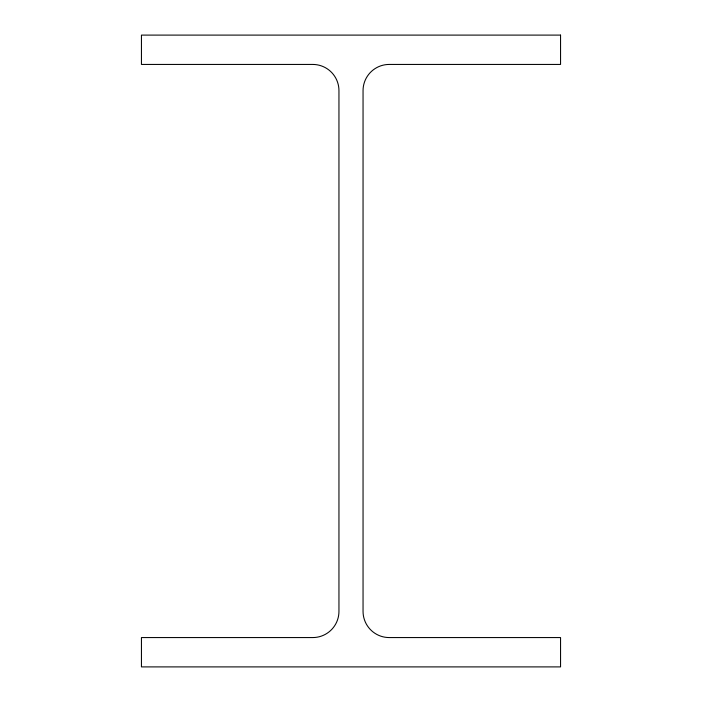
<?xml version="1.0" encoding="UTF-8"?>
<svg xmlns="http://www.w3.org/2000/svg" width="702" height="702" viewBox="0 0 702 702"><rect width="100%" height="100%" fill="white"/><g stroke="black" fill="none" stroke-linecap="round" stroke-linejoin="round"><path stroke-width="1.05" d="M560.556 35.1L141.444 35.1L141.444 64.435L312.759 64.435A26.193 26.193 0 0 1 338.952 90.628L338.952 611.372A26.193 26.193 0 0 1 312.759 637.565L141.444 637.565L141.444 666.9L560.556 666.9L560.556 637.565L389.241 637.565A26.193 26.193 0 0 1 363.048 611.372L363.048 90.628A26.193 26.193 0 0 1 389.241 64.435L560.556 64.435L560.556 35.1"/></g></svg>
